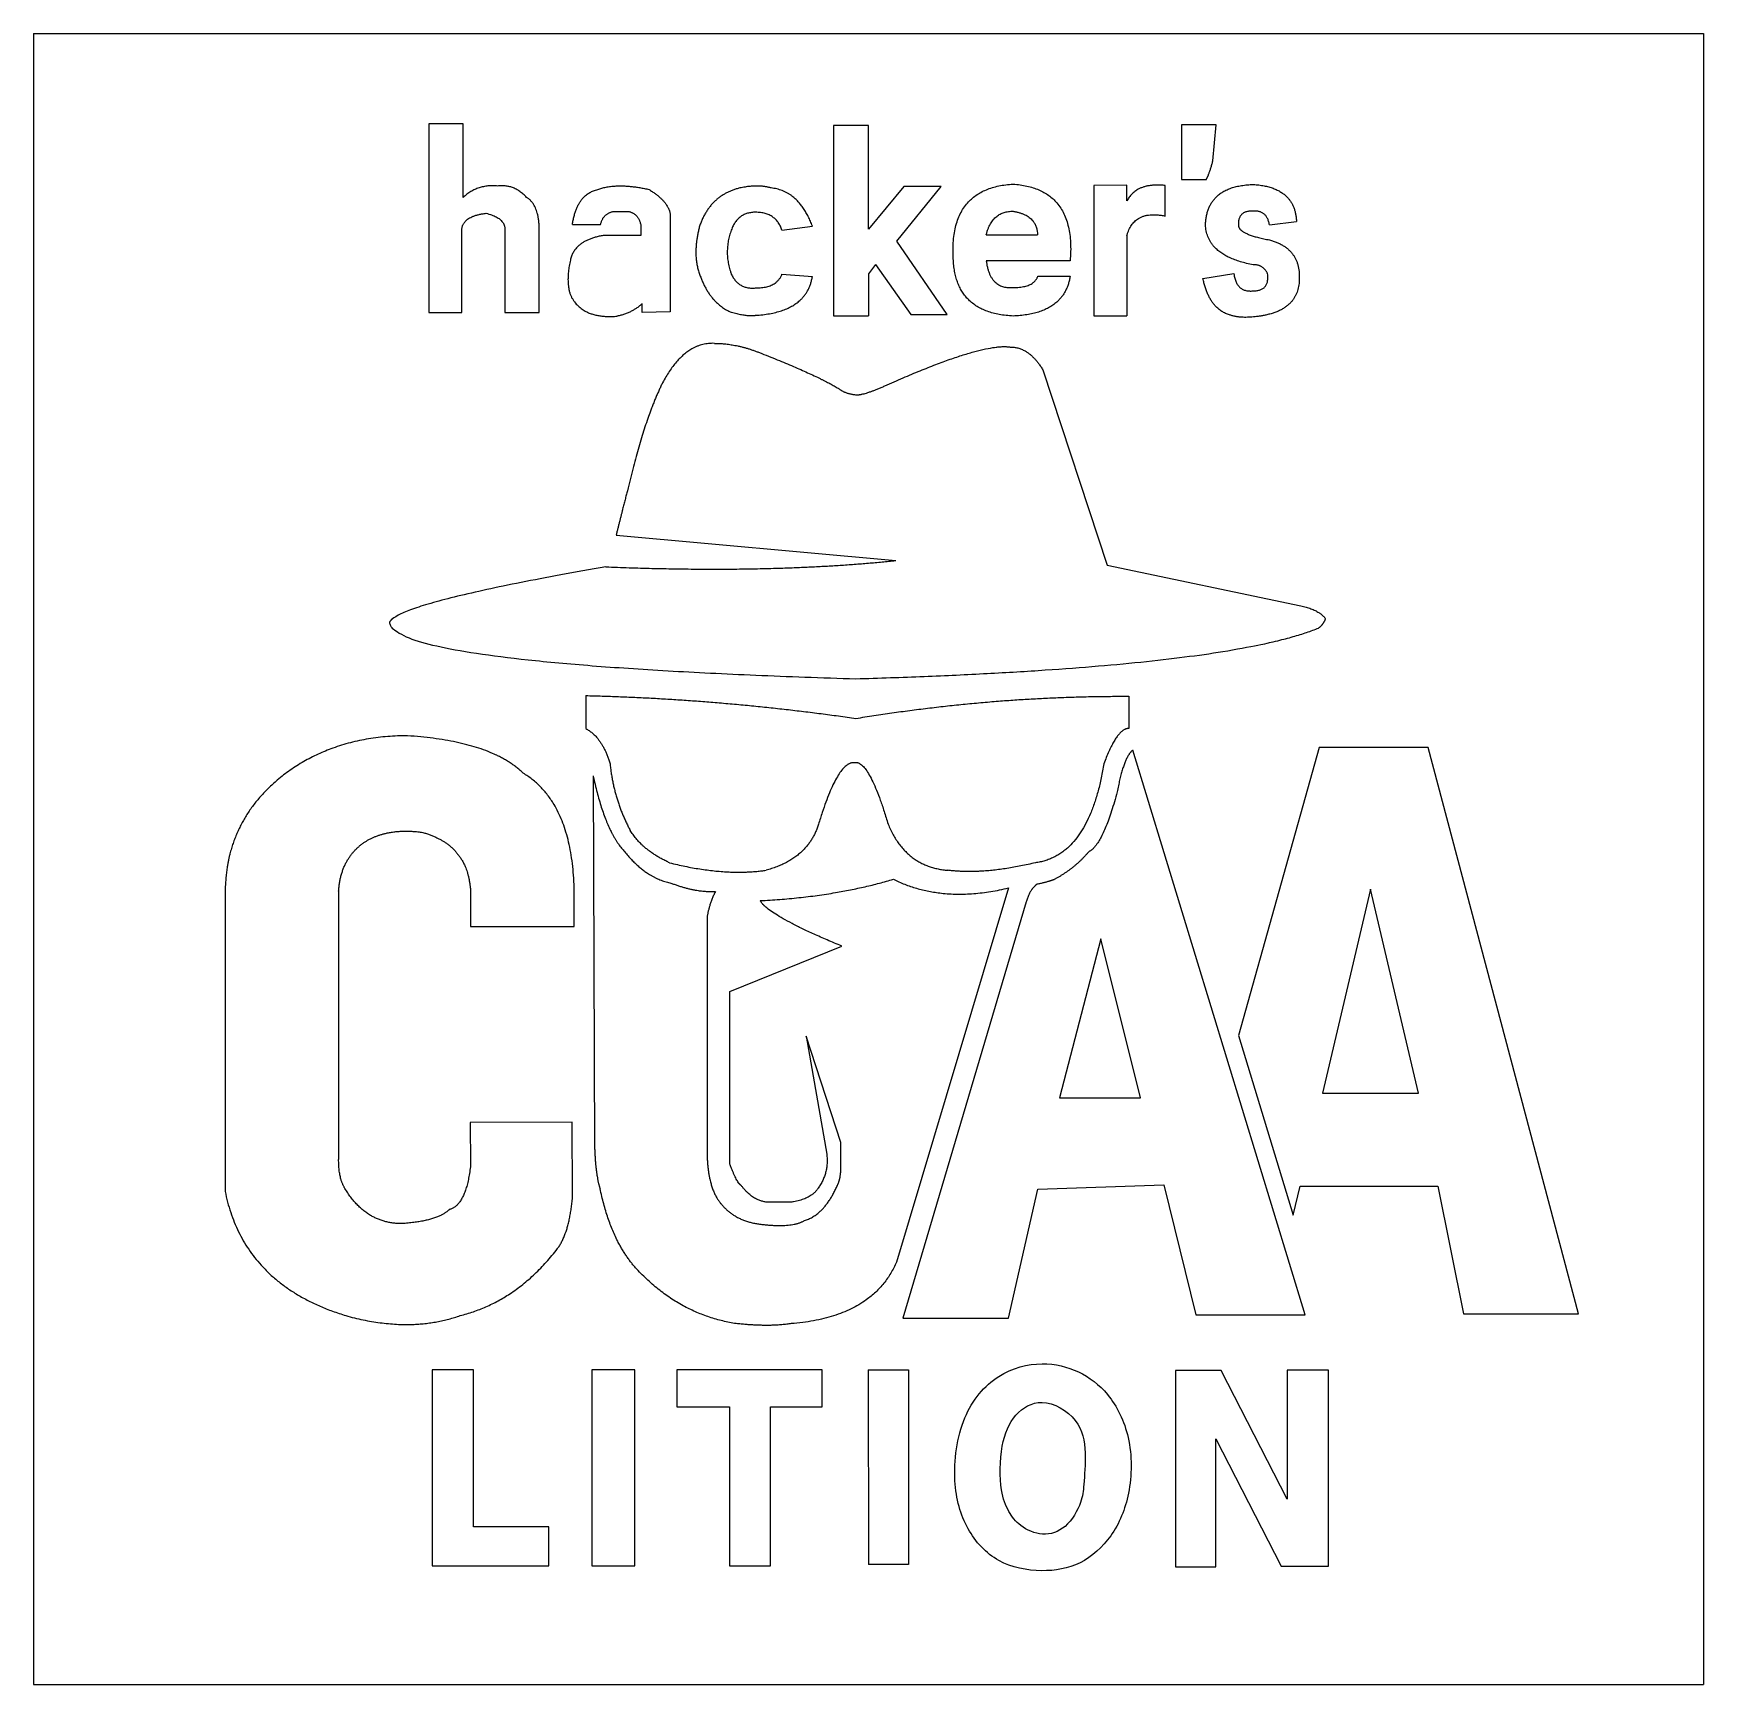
# Model space of a CAD drawing. Extents: x -0.057 to 0.057, y -0.056 to 0.056.
import ezdxf

# ---------------------------------------------------------------- set-up
doc = ezdxf.new("R2010")
doc.units = 0
doc.layers.add('MODELSKETCH_VISIBLE', color=7, linetype='CONTINUOUS')

msp = doc.modelspace()

# ---------------------------------------------------------------- linework, layer by layer
at = {"layer": 'MODELSKETCH_VISIBLE'}
for p, q in [((-0.05715, 0.05649), (0.05715, 0.05649)), ((-0.05715, 0.05649), (-0.05715, -0.05649)), ((0.05715, 0.05649), (0.05715, -0.05649)), ((-0.02773, 0.05029), (-0.0301, 0.05029)), ((-0.0301, 0.05029), (-0.0301, 0.0374)), ((-0.02773, 0.04527), (-0.02773, 0.05029)), ((0, 0.05019), (-0.0024, 0.05019)), ((-0.0024, 0.05019), (-0.0024, 0.03717)), ((0, 0.04309), (0, 0.05019)), ((0.02141, 0.05024), (0.02141, 0.04649)), ((0.02379, 0.05024), (0.02141, 0.05024)), ((0.02357, 0.04777), (0.02379, 0.05024)), ((0.00242, 0.04602), (0, 0.04309)), ((0.00193, 0.04228), (0.00497, 0.04602)), ((0.00497, 0.04602), (0.00242, 0.04602)), ((0.01769, 0.04611), (0.01541, 0.04608)), ((0.01541, 0.04608), (0.01541, 0.03717)), ((0.01769, 0.04503), (0.01769, 0.04611)), ((0.0203, 0.04399), (0.0203, 0.04608)), ((0.02141, 0.04649), (0.02312, 0.04649)), ((-0.01741, 0.04431), (-0.01645, 0.04431)), ((-0.01357, 0.04405), (-0.01357, 0.03744)), ((0.02744, 0.04339), (0.02929, 0.04361)), ((-0.02783, 0.0374), (-0.02783, 0.043)), ((-0.02488, 0.043), (-0.02488, 0.0374)), ((-0.02253, 0.0374), (-0.02253, 0.043)), ((-0.02026, 0.04342), (-0.01833, 0.04342)), ((-0.01559, 0.04266), (-0.01815, 0.04266)), ((-0.01559, 0.04342), (-0.01559, 0.04266)), ((-0.00592, 0.04302), (-0.00384, 0.0433)), ((0.00806, 0.04271), (0.01156, 0.04271)), ((0.01769, 0.04267), (0.01769, 0.03717)), ((0.00539, 0.03725), (0.00193, 0.04228)), ((-0.00592, 0.04002), (-0.00384, 0.03985)), ((0.00048, 0.04068), (0, 0.04003)), ((0, 0.04003), (0, 0.03717)), ((0.00048, 0.04068), (0.0029, 0.03725)), ((0.0138, 0.04093), (0.00806, 0.04093)), ((0.02289, 0.03972), (0.02501, 0.04005)), ((0.01159, 0.03988), (0.0138, 0.03988)), ((-0.01548, 0.0374), (-0.01549, 0.03799)), ((-0.0301, 0.0374), (-0.02783, 0.0374)), ((-0.02488, 0.0374), (-0.02253, 0.0374)), ((-0.01357, 0.03744), (-0.01548, 0.0374)), ((-0.0024, 0.03717), (0, 0.03717)), ((0.0029, 0.03725), (0.00539, 0.03725)), ((0.01541, 0.03717), (0.01769, 0.03717)), ((0.01192, 0.03348), (0.01634, 0.0201)), ((-0.01727, 0.02216), (0.00186, 0.02042)), ((0.01634, 0.0201), (0.02958, 0.01732)), ((-0.01934, 0.01118), (-0.01934, 0.00892)), ((0.01781, 0.01113), (0.01781, 0.00893)), ((0.02989, -0.03118), (0.01808, 0.00745)), ((0.03084, 0.00764), (0.02531, -0.01208)), ((0.0383, 0.00764), (0.03084, 0.00764)), ((0.04858, -0.03113), (0.0383, 0.00764)), ((-0.01884, 0.00569), (-0.01874, -0.01982)), ((-0.04403, -0.0022), (-0.04403, -0.02274)), ((-0.03626, -0.0022), (-0.03626, -0.02056)), ((-0.02723, -0.0022), (-0.02723, -0.00462)), ((-0.02015, -0.00462), (-0.02015, -0.00174)), ((0.00958, -0.00198), (0.00191, -0.02758)), ((0.03435, -0.00206), (0.03106, -0.01603)), ((0.03764, -0.01603), (0.03435, -0.00206)), ((0.01079, -0.00294), (0.00235, -0.03142)), ((-0.01105, -0.00399), (-0.01105, -0.01994)), ((-0.02723, -0.00462), (-0.02015, -0.00462)), ((0.01591, -0.00546), (0.01306, -0.01633)), ((0.01861, -0.01633), (0.01591, -0.00546)), ((-0.0095, -0.00907), (-0.00183, -0.00596)), ((-0.0095, -0.02081), (-0.0095, -0.00907)), ((-0.00189, -0.0194), (-0.00427, -0.01213)), ((-0.00427, -0.01213), (-0.00286, -0.0202)), ((0.02531, -0.01208), (0.02907, -0.02436)), ((0.01306, -0.01633), (0.01861, -0.01633)), ((0.03106, -0.01603), (0.03764, -0.01603)), ((-0.02027, -0.01801), (-0.02725, -0.01803)), ((-0.02725, -0.01803), (-0.02723, -0.02094)), ((-0.02025, -0.02306), (-0.02027, -0.01801)), ((-0.00189, -0.02091), (-0.00189, -0.0194)), ((0.00959, -0.03142), (0.01159, -0.02259)), ((0.01159, -0.02259), (0.02021, -0.02229)), ((0.02021, -0.02229), (0.02241, -0.03118)), ((0.02907, -0.02436), (0.02955, -0.02239)), ((0.02955, -0.02239), (0.03896, -0.02239)), ((0.03896, -0.02239), (0.04071, -0.03113)), ((-0.00535, -0.02349), (-0.00673, -0.02349)), ((0.00235, -0.03142), (0.00959, -0.03142)), ((0.02241, -0.03118), (0.02989, -0.03118)), ((0.04071, -0.03113), (0.04858, -0.03113)), ((-0.02704, -0.03495), (-0.02985, -0.03495)), ((-0.02985, -0.03495), (-0.02985, -0.04837)), ((-0.02704, -0.04569), (-0.02704, -0.03495)), ((-0.01893, -0.03495), (-0.01893, -0.04837)), ((-0.01598, -0.03495), (-0.01893, -0.03495)), ((-0.01598, -0.04837), (-0.01598, -0.03495)), ((-0.01312, -0.03495), (-0.01312, -0.03749)), ((-0.00316, -0.03495), (-0.01312, -0.03495)), ((-0.00316, -0.03749), (-0.00316, -0.03495)), ((-0.00002, -0.03495), (0.00273, -0.03495)), ((-0.00002, -0.03495), (0, -0.04827)), ((0.00273, -0.03495), (0.00273, -0.04827)), ((0.02413, -0.03499), (0.021, -0.03499)), ((0.021, -0.03499), (0.021, -0.04844)), ((0.02866, -0.04381), (0.02413, -0.03499)), ((0.02866, -0.03498), (0.02866, -0.04381)), ((0.03148, -0.03498), (0.02866, -0.03498)), ((0.03148, -0.04838), (0.03148, -0.03498)), ((-0.01312, -0.03749), (-0.00952, -0.03749)), ((-0.00952, -0.03749), (-0.00952, -0.04837)), ((-0.00671, -0.03749), (-0.00316, -0.03749)), ((-0.00671, -0.04837), (-0.00671, -0.03749)), ((0.02376, -0.04844), (0.02376, -0.03967)), ((0.02376, -0.03967), (0.02823, -0.04838)), ((-0.02188, -0.04569), (-0.02704, -0.04569)), ((-0.02188, -0.04837), (-0.02188, -0.04569)), ((-0.02985, -0.04837), (-0.02188, -0.04837)), ((-0.01893, -0.04837), (-0.01598, -0.04837)), ((-0.00952, -0.04837), (-0.00671, -0.04837)), ((0.00273, -0.04827), (0, -0.04827)), ((0.021, -0.04844), (0.02376, -0.04844)), ((0.02823, -0.04838), (0.03148, -0.04838)), ((-0.05715, -0.05649), (0.05715, -0.05649))]:
    msp.add_line(p, q, dxfattribs=at)
for points in [[(0.02312, 0.04649), (0.02335, 0.04694), (0.02357, 0.04777)], [(-0.02538, 0.04604), (-0.02674, 0.04619), (-0.02773, 0.04527)], [(-0.0234, 0.04527), (-0.02425, 0.04619), (-0.02538, 0.04604)], [(-0.02026, 0.04342), (-0.01996, 0.04548), (-0.01853, 0.04581)], [(-0.01853, 0.04581), (-0.01717, 0.0463), (-0.01502, 0.04581)], [(-0.01502, 0.04581), (-0.01362, 0.04494), (-0.01357, 0.04405)], [(-0.00881, 0.04591), (-0.01083, 0.04542), (-0.01156, 0.0433)], [(-0.00667, 0.04591), (-0.00755, 0.04618), (-0.00881, 0.04591)], [(-0.00384, 0.0433), (-0.00475, 0.04573), (-0.00667, 0.04591)], [(0.00581, 0.04093), (0.00545, 0.04591), (0.0099, 0.04618)], [(0.0099, 0.04618), (0.01421, 0.04587), (0.0138, 0.04093)], [(0.0203, 0.04608), (0.01834, 0.04629), (0.01769, 0.04503)], [(0.02306, 0.04339), (0.02316, 0.04606), (0.02634, 0.04615)], [(0.02634, 0.04615), (0.02919, 0.04597), (0.02929, 0.04361)], [(-0.02253, 0.043), (-0.02253, 0.04474), (-0.0234, 0.04527)], [(-0.02783, 0.043), (-0.02783, 0.04398), (-0.02617, 0.04418)], [(-0.02617, 0.04418), (-0.02483, 0.04386), (-0.02488, 0.043)], [(-0.01833, 0.04342), (-0.01817, 0.04418), (-0.01741, 0.04431)], [(-0.01645, 0.04431), (-0.01577, 0.04418), (-0.01559, 0.04342)], [(-0.00773, 0.04425), (-0.00896, 0.04425), (-0.00939, 0.04302)], [(-0.00592, 0.04302), (-0.00633, 0.04425), (-0.00773, 0.04425)], [(0.00806, 0.04271), (0.00845, 0.04432), (0.0099, 0.04432)], [(0.0099, 0.04432), (0.01156, 0.04404), (0.01156, 0.04271)], [(0.01769, 0.04267), (0.01818, 0.04444), (0.0203, 0.04399)], [(0.02634, 0.04432), (0.0253, 0.0444), (0.02531, 0.04339)], [(0.02744, 0.04339), (0.02726, 0.0444), (0.02634, 0.04432)], [(-0.01815, 0.04266), (-0.02012, 0.04232), (-0.0204, 0.04098)], [(-0.01156, 0.0433), (-0.01207, 0.04136), (-0.01156, 0.04002)], [(-0.00939, 0.04302), (-0.00994, 0.04154), (-0.00939, 0.04002)], [(0.02633, 0.04066), (0.02316, 0.04123), (0.02306, 0.04339)], [(0.02531, 0.04339), (0.02531, 0.04274), (0.02744, 0.04236)], [(0.02744, 0.04236), (0.02956, 0.04178), (0.02948, 0.03972)], [(-0.0204, 0.04098), (-0.02073, 0.03956), (-0.0204, 0.03859)], [(-0.01156, 0.04002), (-0.01088, 0.03803), (-0.00939, 0.03741)], [(-0.00939, 0.04002), (-0.00889, 0.03896), (-0.00773, 0.03907)], [(-0.00773, 0.03907), (-0.00627, 0.03907), (-0.00592, 0.04002)], [(0.0099, 0.03715), (0.00601, 0.03733), (0.00581, 0.04093)], [(0.00806, 0.04093), (0.00829, 0.03898), (0.0099, 0.0391)], [(0.02501, 0.04005), (0.02515, 0.03876), (0.02633, 0.03887)], [(0.02731, 0.04005), (0.02704, 0.04066), (0.02633, 0.04066)], [(0.02633, 0.03887), (0.02747, 0.03887), (0.02731, 0.04005)], [(-0.00773, 0.0372), (-0.00424, 0.03741), (-0.00384, 0.03985)], [(0.0138, 0.03988), (0.01339, 0.03728), (0.0099, 0.03715)], [(0.0099, 0.0391), (0.01133, 0.0391), (0.01159, 0.03988)], [(0.0247, 0.03723), (0.02332, 0.03764), (0.02289, 0.03972)], [(0.02948, 0.03972), (0.02948, 0.03774), (0.02726, 0.03723)], [(-0.0204, 0.03859), (-0.01964, 0.03694), (-0.0172, 0.03714)], [(-0.01549, 0.03799), (-0.01619, 0.03735), (-0.0172, 0.03714)], [(-0.00939, 0.03741), (-0.00826, 0.03711), (-0.00773, 0.0372)], [(0.02726, 0.03723), (0.02567, 0.03689), (0.0247, 0.03723)], [(-0.01054, 0.03528), (-0.01261, 0.03537), (-0.01409, 0.03259)], [(-0.01054, 0.03528), (-0.00906, 0.03528), (-0.00747, 0.03465)], [(-0.00747, 0.03465), (-0.00369, 0.03317), (-0.00207, 0.03221)], [(0.00112, 0.03237), (0.00772, 0.03533), (0.0097, 0.03503)], [(0.0097, 0.03503), (0.01099, 0.03503), (0.01192, 0.03348)], [(-0.01409, 0.03259), (-0.01537, 0.03002), (-0.0165, 0.0252)], [(-0.00207, 0.03221), (-0.0016, 0.03181), (-0.00078, 0.03176)], [(-0.00078, 0.03176), (-0.00025, 0.03176), (0.00112, 0.03237)], [(-0.0165, 0.0252), (-0.01685, 0.02385), (-0.01727, 0.02216)], [(-0.01798, 0.01999), (-0.03226, 0.01751), (-0.03278, 0.01619)], [(-0.01798, 0.01999), (-0.00667, 0.01953), (0.00186, 0.02042)], [(0.02958, 0.01732), (0.03081, 0.01706), (0.03127, 0.01645)], [(-0.03278, 0.01619), (-0.03252, 0.01331), (-0.00086, 0.01233)], [(0.03127, 0.01645), (0.03113, 0.01603), (0.0308, 0.0158)], [(-0.00086, 0.01233), (0.02408, 0.01308), (0.0308, 0.0158)], [(-0.01934, 0.01118), (-0.01024, 0.01097), (-0.00086, 0.00962)], [(-0.00086, 0.00962), (0.00871, 0.01118), (0.01781, 0.01113)], [(-0.03154, 0.00843), (-0.03682, 0.00843), (-0.04046, 0.0054)], [(-0.02363, 0.00587), (-0.02584, 0.00804), (-0.03154, 0.00843)], [(-0.01934, 0.00892), (-0.01822, 0.00832), (-0.01769, 0.00652)], [(0.01781, 0.00893), (0.01699, 0.00893), (0.01611, 0.00652)], [(0.01808, 0.00745), (0.01745, 0.00694), (0.01702, 0.00459)], [(-0.02015, -0.00174), (-0.02039, 0.00393), (-0.02363, 0.00587)], [(-0.01769, 0.00652), (-0.01744, 0.00406), (-0.0163, 0.00195)], [(-0.00103, 0.00659), (-0.00215, 0.00659), (-0.00342, 0.00238)], [(-0.00103, 0.00659), (0, 0.00693), (0.00134, 0.00238)], [(0.01611, 0.00652), (0.01508, 0.00023), (0.01142, -0.00026)], [(-0.04046, 0.0054), (-0.04292, 0.00332), (-0.0437, 0.00036)], [(-0.01884, 0.00569), (-0.01808, 0.00207), (-0.01679, 0.00062)], [(0.01702, 0.00459), (0.01603, 0.00095), (0.01508, 0.0005)], [(-0.00342, 0.00238), (-0.00416, 0), (-0.00701, -0.00077)], [(0.00134, 0.00238), (0.00255, -0.00054), (0.00542, -0.00077)], [(-0.03454, 0.00112), (-0.03295, 0.00217), (-0.0305, 0.00182)], [(-0.0305, 0.00182), (-0.02878, 0.00129), (-0.02812, 0.00034)], [(-0.01361, -0.00026), (-0.0155, 0.00061), (-0.0163, 0.00195)], [(-0.0437, 0.00036), (-0.04398, -0.00069), (-0.04403, -0.0022)], [(-0.03626, -0.0022), (-0.03612, 0), (-0.03454, 0.00112)], [(-0.02812, 0.00034), (-0.02736, -0.00054), (-0.02723, -0.0022)], [(-0.01679, 0.00062), (-0.01527, -0.0013), (-0.01359, -0.00162)], [(0.01508, 0.0005), (0.01409, -0.00067), (0.0127, -0.00141)], [(-0.01361, -0.00026), (-0.00987, -0.00119), (-0.00701, -0.00077)], [(0.01142, -0.00026), (0.00795, -0.00109), (0.00542, -0.00077)], [(-0.01359, -0.00162), (-0.01188, -0.00229), (-0.01048, -0.00222)], [(-0.01048, -0.00222), (-0.01092, -0.00314), (-0.01105, -0.00399)], [(-0.00741, -0.00285), (-0.0024, -0.0026), (0.0017, -0.00139)], [(0.0017, -0.00139), (0.0051, -0.00306), (0.00958, -0.00198)], [(0.01153, -0.00173), (0.01105, -0.00206), (0.01079, -0.00294)], [(0.0127, -0.00141), (0.0123, -0.00157), (0.01153, -0.00173)], [(-0.00183, -0.00596), (-0.00688, -0.00387), (-0.00741, -0.00285)], [(-0.03583, -0.02254), (-0.03627, -0.02184), (-0.03626, -0.02056)], [(-0.01874, -0.01982), (-0.01867, -0.02171), (-0.01837, -0.02256)], [(-0.01105, -0.01994), (-0.01105, -0.0219), (-0.01045, -0.02307)], [(-0.00286, -0.0202), (-0.0027, -0.0215), (-0.00345, -0.02252)], [(-0.02723, -0.02094), (-0.02754, -0.0237), (-0.0287, -0.02399)], [(-0.00869, -0.02236), (-0.00905, -0.02213), (-0.0095, -0.02081)], [(-0.00213, -0.02233), (-0.00187, -0.02182), (-0.00189, -0.02091)], [(-0.04403, -0.02274), (-0.04275, -0.0291), (-0.03578, -0.03124)], [(-0.03192, -0.02495), (-0.0344, -0.02495), (-0.03583, -0.02254)], [(-0.01586, -0.02806), (-0.0176, -0.02618), (-0.01837, -0.02256)], [(-0.00673, -0.02349), (-0.00784, -0.02349), (-0.00869, -0.02236)], [(-0.00345, -0.02252), (-0.00389, -0.02328), (-0.00535, -0.02349)], [(-0.00438, -0.02474), (-0.00299, -0.02431), (-0.00213, -0.02233)], [(-0.0287, -0.02399), (-0.02947, -0.02477), (-0.03192, -0.02495)], [(-0.02129, -0.02666), (-0.02045, -0.02555), (-0.02025, -0.02306)], [(-0.01045, -0.02307), (-0.00941, -0.02486), (-0.00707, -0.02502)], [(-0.00707, -0.02502), (-0.00523, -0.02522), (-0.00438, -0.02474)], [(-0.02794, -0.03124), (-0.02405, -0.03026), (-0.02129, -0.02666)], [(-0.00905, -0.03179), (-0.01296, -0.03118), (-0.01586, -0.02806)], [(0.00191, -0.02758), (0.0003, -0.03135), (-0.00529, -0.03179)], [(-0.03578, -0.03124), (-0.0314, -0.03246), (-0.02794, -0.03124)], [(-0.00529, -0.03179), (-0.00679, -0.03203), (-0.00905, -0.03179)]]:
    msp.add_open_spline(points, degree=2, dxfattribs=at)
for points, knots in [([(0.01188, -0.03454), (0.01089, -0.03455), (0.00867, -0.03512), (0.00622, -0.0381), (0.00566, -0.04255), (0.00656, -0.0459), (0.00875, -0.04829), (0.01184, -0.04887), (0.01458, -0.04839), (0.01679, -0.04639), (0.01801, -0.04342), (0.01806, -0.03955), (0.01656, -0.03653), (0.01444, -0.03494), (0.01278, -0.03453), (0.01188, -0.03454)], [0, 0, 0, 0, 0.076009, 0.158854, 0.249308, 0.329035, 0.404321, 0.479371, 0.55035, 0.622753, 0.699541, 0.783946, 0.862128, 0.930934, 1, 1, 1, 1]), ([(0.01188, -0.03718), (0.01117, -0.03716), (0.00987, -0.03795), (0.00899, -0.04012), (0.00895, -0.04316), (0.00955, -0.04464), (0.01033, -0.0457), (0.01193, -0.0464), (0.01359, -0.04585), (0.01463, -0.04403), (0.01473, -0.04279), (0.01493, -0.04058), (0.0145, -0.03825), (0.01269, -0.0372), (0.01188, -0.03718)], [0, 0, 0, 0, 0.084619, 0.175804, 0.279549, 0.354125, 0.421356, 0.497355, 0.573716, 0.657206, 0.724518, 0.812551, 0.903669, 1, 1, 1, 1])]:
    msp.add_open_spline(points, degree=3, knots=knots, dxfattribs=at)

doc.saveas('drawing.dxf')
